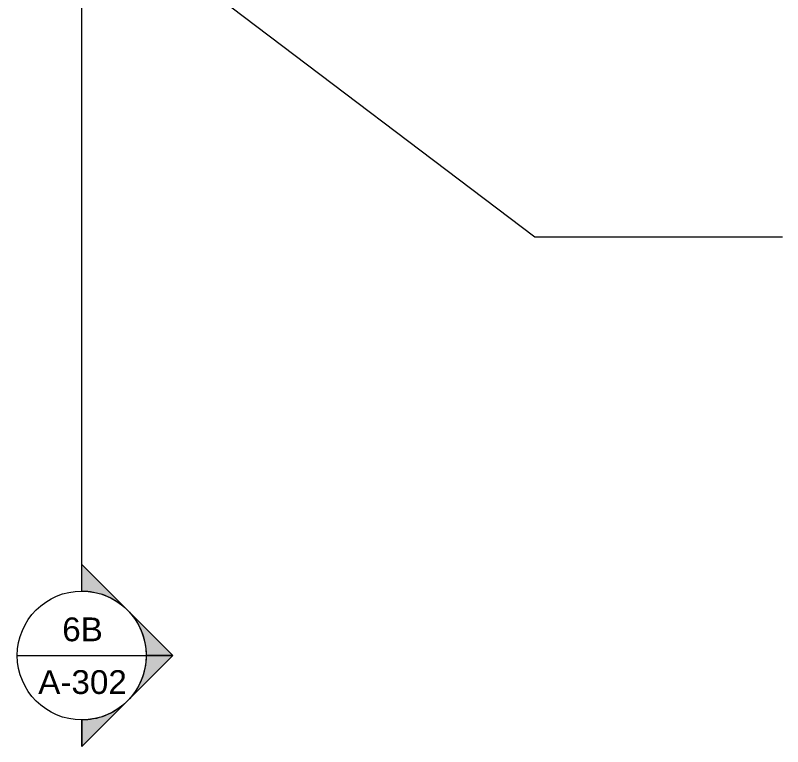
# Model space of a CAD drawing. Header units: inches. Extents: x 20230 to 40520, y -638 to 835.
# Drawn here: x 29020 to 29591, y -638 to -94 of the extents above; entities that cross this region are included whole.
import ezdxf

# ---------------------------------------------------------------- set-up
doc = ezdxf.new("R2010")
doc.units = ezdxf.units.IN
doc.header["$MEASUREMENT"] = 0
doc.layers.add('A-ANNO-KEYN', color=231, linetype='Continuous', lineweight=9)
doc.layers.add('G-ANNO-SYMB', color=111, linetype='Continuous', lineweight=9)
doc.styles.add('Arial_2', font='arial.ttf', dxfattribs={"height": 17.703593})

# ---------------------------------------------------------------- blocks, each defined once
blk = doc.blocks.new('Section - Section Head - Filled-1526-Elevation - South')
at = {"layer": 'G-ANNO-SYMB'}
h = blk.add_hatch(color=256, dxfattribs=at)
edge = h.paths.add_edge_path(flags=0)
edge.add_arc((22874.16, 497.8), 48.06, 47.9216, 90)
edge.add_line((22874.16, 545.86), (22874.16, 565.68))
edge.add_line((22874.16, 565.68), (22906.36, 533.47))
h = blk.add_hatch(color=256, dxfattribs=at)
edge = h.paths.add_edge_path(flags=0)
edge.add_line((22908.1, 531.74), (22942.04, 497.8))
edge.add_line((22942.04, 497.8), (22922.16, 497.8))
edge.add_arc((22874.16, 497.8), 48, 360, 405)
h = blk.add_hatch(color=256, dxfattribs=at)
edge = h.paths.add_edge_path(flags=0)
edge.add_arc((22874.16, 497.8), 48, 315, 360)
edge.add_line((22922.16, 497.8), (22942.04, 497.8))
edge.add_line((22942.04, 497.8), (22908.1, 463.85))
h = blk.add_hatch(color=256, dxfattribs=at)
edge = h.paths.add_edge_path(flags=0)
edge.add_line((22906.36, 462.12), (22874.16, 429.91))
edge.add_line((22874.16, 429.91), (22874.16, 449.73))
edge.add_arc((22874.16, 497.8), 48.06, 270, 312.0784)
for p, q in [((22942.04, 497.8), (22874.16, 565.68)), ((22874.16, 545.8), (22874.16, 565.68)), ((22906.36, 533.47), (22874.16, 565.68)), ((22874.16, 565.68), (22874.16, 545.86)), ((22942.04, 497.8), (22908.1, 531.74)), ((22942.04, 497.8), (22874.16, 429.91)), ((22908.1, 463.85), (22942.04, 497.8)), ((22922.16, 497.8), (22942.04, 497.8)), ((22942.04, 497.8), (22922.16, 497.8)), ((22874.16, 429.91), (22906.36, 462.12)), ((22874.16, 449.8), (22874.16, 429.91)), ((22874.16, 449.73), (22874.16, 429.91))]:
    blk.add_line(p, q, dxfattribs=at)
for radius, start, end in [(48, 90, 270), (48.06, 47.9216, 90), (48, 270, 90), (48, 360, 45), (48, 315, 360), (48.06, 270, 312.0784)]:
    blk.add_arc((22874.16, 497.8), radius, start, end, dxfattribs=at)

msp = doc.modelspace()

# ---------------------------------------------------------------- linework, layer by layer
at = {"layer": 'A-ANNO-KEYN', "color": 153}
for p, q in [((29019.59, 34.12), (29406.45, -258.73)), ((29406.45, -258.73), (29591.11, -258.73))]:
    msp.add_line(p, q, dxfattribs=at)
at = {"layer": 'G-ANNO-SYMB'}
for p, q in [((29069.02, -522.61), (29069.02, 141.64)), ((29021.02, -570.61), (29117.02, -570.61))]:
    msp.add_line(p, q, dxfattribs=at)

# ---------------------------------------------------------------- block references
at = {"layer": 'G-ANNO-SYMB', "extrusion": (0, 0, -1), "rotation": 180}
msp.add_blockref('Section - Section Head - Filled-1526-Elevation - South', (-6194.87, -72.81), dxfattribs=at)

# ---------------------------------------------------------------- texts
at = {"layer": 'G-ANNO-SYMB', "char_height": 17.704, "attachment_point": 2, "line_spacing_factor": 0.938532, "style": 'Arial_2'}
for s, insert, width in [('6B', (29069.64, -542.27), 36.072), ('A-302', (29069.64, -581.54), 78.624)]:
    msp.add_mtext(s, dxfattribs=dict(at, insert=insert, width=width))

doc.saveas('drawing.dxf')
